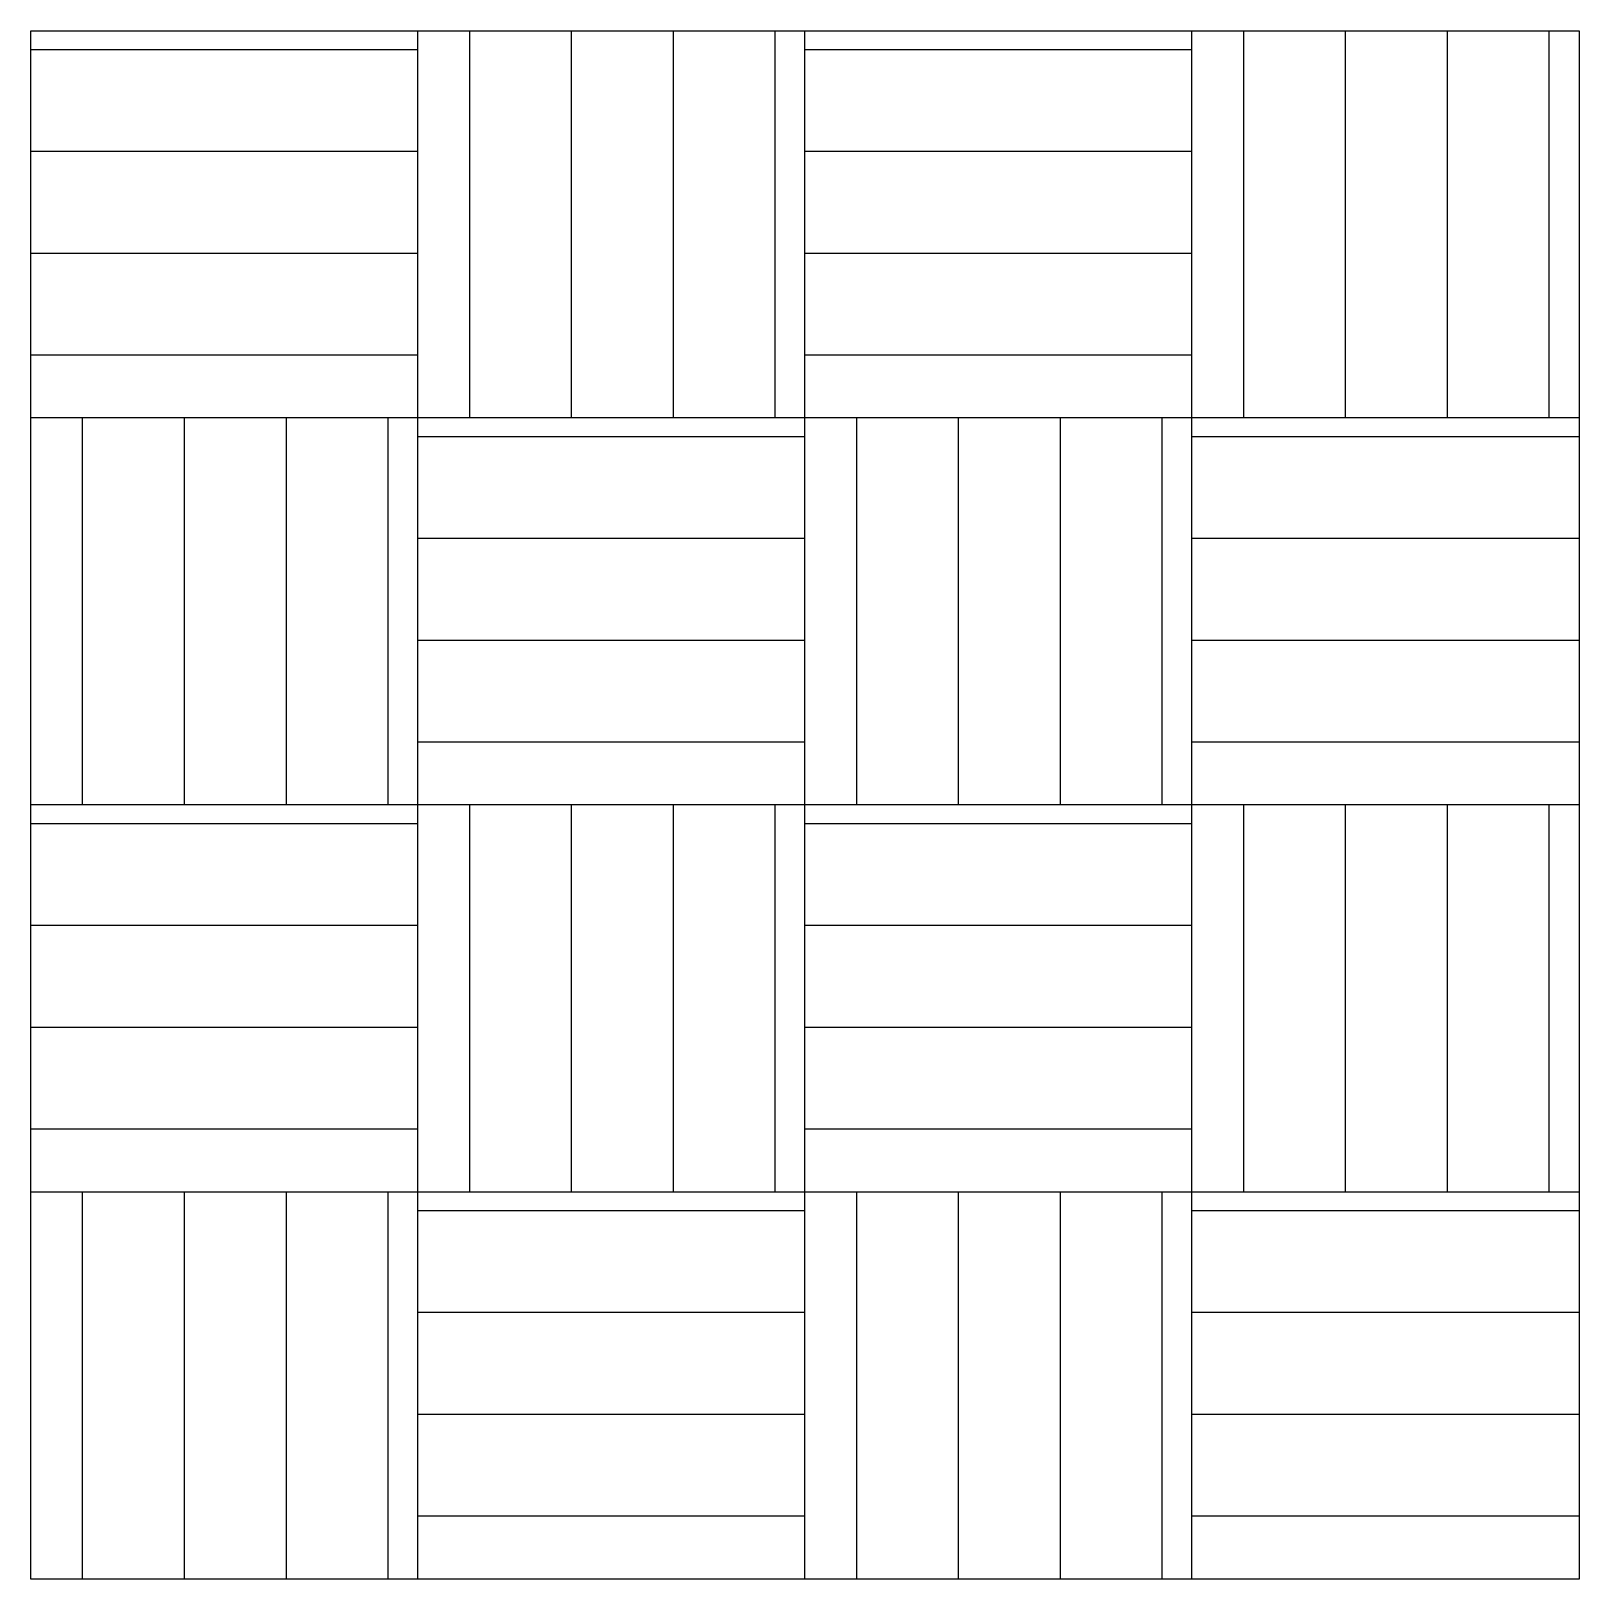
# Model space of a CAD drawing. Extents: x 714 to 1094, y 847 to 1227.
import ezdxf

# ---------------------------------------------------------------- set-up
doc = ezdxf.new("R2010")
doc.units = 0
doc.header["$LTSCALE"] = 10
doc.header["$MEASUREMENT"] = 0
doc.layers.add('4', color=4, linetype='CONTINUOUS')
doc.layers.add('BH', color=3, linetype='CONTINUOUS')

msp = doc.modelspace()

# ---------------------------------------------------------------- hatches: boundary and pattern name
at = {"layer": 'BH'}
h = msp.add_hatch(dxfattribs=at)
h.set_pattern_fill('ANSI31', color=256, scale=200, angle=135, style=0)
h.set_pattern_definition([(180, (-138648.06, 17147.62), (-5e-15, -25), [])])
h.paths.add_polyline_path([(714.26, 1227.16), (714.26, 1132.16), (809.26, 1132.16), (809.26, 1227.16)])
h = msp.add_hatch(dxfattribs=at)
h.set_pattern_fill('ANSI31', color=256, scale=200, angle=45, style=0)
h.set_pattern_definition([(90, (-138553.06, 17242.62), (-25, 5e-15), [])])
h.paths.add_polyline_path([(904.26, 1227.16), (809.26, 1227.16), (809.26, 1132.16), (904.26, 1132.16)])
h = msp.add_hatch(dxfattribs=at)
h.set_pattern_fill('ANSI31', color=256, scale=200, angle=135, style=0)
h.set_pattern_definition([(180, (-138458.06, 17147.62), (-5e-15, -25), [])])
h.paths.add_polyline_path([(999.26, 1227.16), (904.26, 1227.16), (904.26, 1132.16), (999.26, 1132.16)])
h = msp.add_hatch(dxfattribs=at)
h.set_pattern_fill('ANSI31', color=256, scale=200, angle=45, style=0)
h.set_pattern_definition([(90, (-138363.06, 17242.62), (-25, 5e-15), [])])
h.paths.add_polyline_path([(1094.26, 1227.16), (999.26, 1227.16), (999.26, 1132.16), (1094.26, 1132.16)])
h = msp.add_hatch(dxfattribs=at)
h.set_pattern_fill('ANSI31', color=256, scale=200, angle=45, style=0)
h.set_pattern_definition([(90, (-138648.06, 17147.62), (-25, 5e-15), [])])
h.paths.add_polyline_path([(809.26, 1037.16), (809.26, 1132.16), (714.26, 1132.16), (714.26, 1037.16)])
h = msp.add_hatch(dxfattribs=at)
h.set_pattern_fill('ANSI31', color=256, scale=200, angle=135, style=0)
h.set_pattern_definition([(180, (-138553.06, 17052.62), (-5e-15, -25), [])])
h.paths.add_polyline_path([(904.26, 1132.16), (809.26, 1132.16), (809.26, 1037.16), (904.26, 1037.16)])
h = msp.add_hatch(dxfattribs=at)
h.set_pattern_fill('ANSI31', color=256, scale=200, angle=45, style=0)
h.set_pattern_definition([(90, (-138458.06, 17147.62), (-25, 5e-15), [])])
h.paths.add_polyline_path([(999.26, 1132.16), (904.26, 1132.16), (904.26, 1037.16), (999.26, 1037.16)])
h = msp.add_hatch(dxfattribs=at)
h.set_pattern_fill('ANSI31', color=256, scale=200, angle=135, style=0)
h.set_pattern_definition([(180, (-138363.06, 17052.62), (-5e-15, -25), [])])
h.paths.add_polyline_path([(1094.26, 1132.16), (999.26, 1132.16), (999.26, 1037.16), (1094.26, 1037.16)])
h = msp.add_hatch(dxfattribs=at)
h.set_pattern_fill('ANSI31', color=256, scale=200, angle=135, style=0)
h.set_pattern_definition([(180, (-138648.06, 16957.62), (-5e-15, -25), [])])
h.paths.add_polyline_path([(809.26, 1037.16), (714.26, 1037.16), (714.26, 942.16), (809.26, 942.16)])
h = msp.add_hatch(dxfattribs=at)
h.set_pattern_fill('ANSI31', color=256, scale=200, angle=45, style=0)
h.set_pattern_definition([(90, (-138553.06, 17052.62), (-25, 5e-15), [])])
h.paths.add_polyline_path([(904.26, 1037.16), (809.26, 1037.16), (809.26, 942.16), (904.26, 942.16)])
h = msp.add_hatch(dxfattribs=at)
h.set_pattern_fill('ANSI31', color=256, scale=200, angle=135, style=0)
h.set_pattern_definition([(180, (-138458.06, 16957.62), (-5e-15, -25), [])])
h.paths.add_polyline_path([(999.26, 1037.16), (904.26, 1037.16), (904.26, 942.16), (999.26, 942.16)])
h = msp.add_hatch(dxfattribs=at)
h.set_pattern_fill('ANSI31', color=256, scale=200, angle=45, style=0)
h.set_pattern_definition([(90, (-138363.06, 17052.62), (-25, 5e-15), [])])
h.paths.add_polyline_path([(1094.26, 1037.16), (999.26, 1037.16), (999.26, 942.16), (1094.26, 942.16)])
h = msp.add_hatch(dxfattribs=at)
h.set_pattern_fill('ANSI31', color=256, scale=200, angle=45, style=0)
h.set_pattern_definition([(90, (-138648.06, 16957.62), (-25, 5e-15), [])])
h.paths.add_polyline_path([(809.26, 942.16), (714.26, 942.16), (714.26, 847.16), (809.26, 847.16)])
h = msp.add_hatch(dxfattribs=at)
h.set_pattern_fill('ANSI31', color=256, scale=200, angle=135, style=0)
h.set_pattern_definition([(180, (-138553.06, 16862.62), (-5e-15, -25), [])])
h.paths.add_polyline_path([(904.26, 942.16), (809.26, 942.16), (809.26, 847.16), (904.26, 847.16)])
h = msp.add_hatch(dxfattribs=at)
h.set_pattern_fill('ANSI31', color=256, scale=200, angle=45, style=0)
h.set_pattern_definition([(90, (-138458.06, 16957.62), (-25, 5e-15), [])])
h.paths.add_polyline_path([(999.26, 942.16), (904.26, 942.16), (904.26, 847.16), (999.26, 847.16)])
h = msp.add_hatch(dxfattribs=at)
h.set_pattern_fill('ANSI31', color=256, scale=200, angle=135, style=0)
h.set_pattern_definition([(180, (-138363.06, 16862.62), (-5e-15, -25), [])])
h.paths.add_polyline_path([(1094.26, 942.16), (999.26, 942.16), (999.26, 847.16), (1094.26, 847.16)])

# ---------------------------------------------------------------- linework, layer by layer
at = {"layer": '4'}
for p, q in [((809.26, 847.16), (809.26, 1227.16)), ((904.26, 847.16), (904.26, 1227.16)), ((999.26, 847.16), (999.26, 1227.16)), ((1094.26, 1132.16), (714.26, 1132.16)), ((1094.26, 1037.16), (714.26, 1037.16)), ((1094.26, 942.16), (714.26, 942.16))]:
    msp.add_line(p, q, dxfattribs=at)
msp.add_lwpolyline([(714.26, 1227.16), (1094.26, 1227.16), (1094.26, 847.16), (714.26, 847.16)], close=True, dxfattribs=at)

doc.saveas('drawing.dxf')
